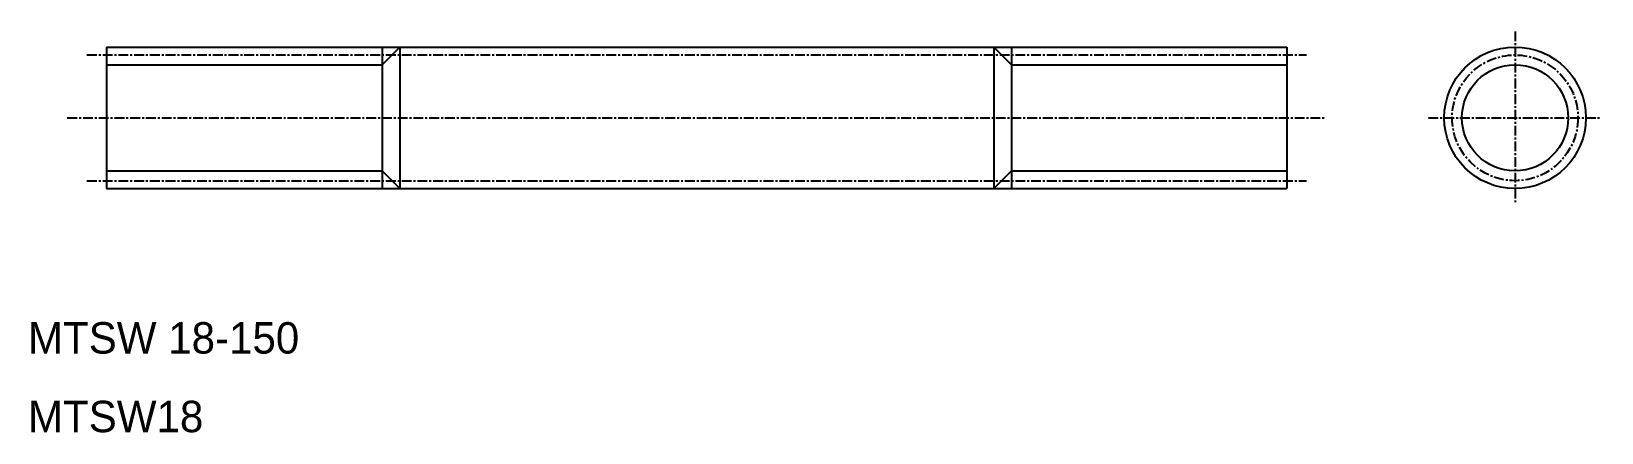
# Model space of a CAD drawing. Extents: x 10 to 210, y 10 to 61.
import ezdxf

# ---------------------------------------------------------------- set-up
doc = ezdxf.new("R2010")
doc.units = 0
doc.linetypes.add('CENTER', pattern=[2, 1.25, -0.25, 0.25, -0.25])
doc.layers.get('0').update_dxf_attribs({"linetype": 'CONTINUOUS'})
doc.layers.add('CENTER', color=1, linetype='CENTER')

msp = doc.modelspace()

# ---------------------------------------------------------------- linework, layer by layer
at = {"color": 7, "linetype": 'CONTINUOUS'}
for p, q in [((20, 59), (170, 59)), ((20, 59), (20, 41)), ((57.25, 59), (57.25, 41)), ((132.75, 59), (132.75, 41)), ((170, 59), (170, 41)), ((20, 54.5), (20, 54.5)), ((20, 50), (20, 50)), ((20, 41), (170, 41))]:
    msp.add_line(p, q, dxfattribs=at)
at = {"color": 3, "linetype": 'CONTINUOUS'}
for p, q in [((55, 59), (55, 56.75)), ((55, 56.75), (57.25, 59)), ((132.75, 59), (135, 56.75)), ((135, 59), (135, 56.75)), ((20, 56.75), (55, 56.75)), ((55, 56.75), (55, 43.25)), ((135, 56.75), (170, 56.75)), ((135, 56.75), (135, 43.25)), ((20, 43.25), (55, 43.25)), ((55, 43.25), (57.25, 41)), ((55, 43.25), (55, 41)), ((132.75, 41), (135, 43.25)), ((135, 43.25), (135, 41)), ((135, 43.25), (170, 43.25))]:
    msp.add_line(p, q, dxfattribs=at)
at = {"color": 7, "linetype": 'CONTINUOUS'}
msp.add_circle((199, 50), 9, dxfattribs=at)
at = {"color": 3, "linetype": 'CONTINUOUS'}
msp.add_circle((199, 50), 6.75, dxfattribs=at)
at = {"layer": 'CENTER', "color": 1, "linetype": 'CENTER'}
for p, q in [((199, 61), (199, 39)), ((17.5, 58), (172.5, 58)), ((15, 50), (175, 50)), ((188, 50), (210, 50)), ((17.5, 42), (172.5, 42))]:
    msp.add_line(p, q, dxfattribs=at)
msp.add_circle((199, 50), 8, dxfattribs=at)

# ---------------------------------------------------------------- texts
at = {"color": 7, "linetype": 'CONTINUOUS'}
for s, p in [('MTSW 18-150', (10, 20)), ('MTSW18', (10, 10))]:
    msp.add_text(s, height=4, dxfattribs=at).set_placement(p)

doc.saveas('drawing.dxf')
